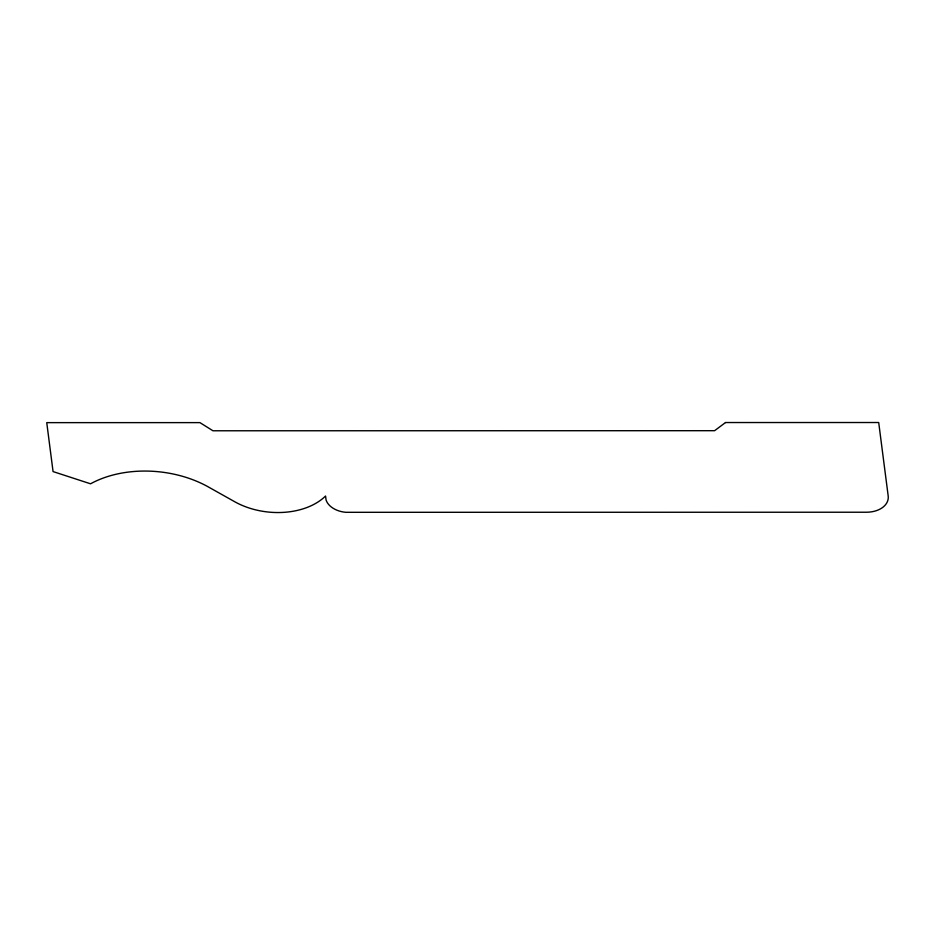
<?xml version="1.0" encoding="UTF-8"?>
<svg xmlns="http://www.w3.org/2000/svg" width="935" height="935" viewBox="0 0 935 935"><rect width="100%" height="100%" fill="white"/><g stroke="black" fill="none" stroke-linecap="round" stroke-linejoin="round"><path stroke-width="1.4" d="M725.513 422.538L714.597 430.696L212.958 430.778L199.938 422.62L46.75 422.643L53.061 471.579L90.555 483.804A93.465 62.785 6.2 0 1 209.276 487.462L234.276 501.487A63.557 42.694 6.2 0 0 325.567 496.006L326.081 500.015A21.026 14.118 6.2 0 0 345.915 512.31L866.348 512.228A24.111 16.199 6.2 0 0 888.18 495.912L878.701 422.515L725.513 422.538"/></g></svg>
